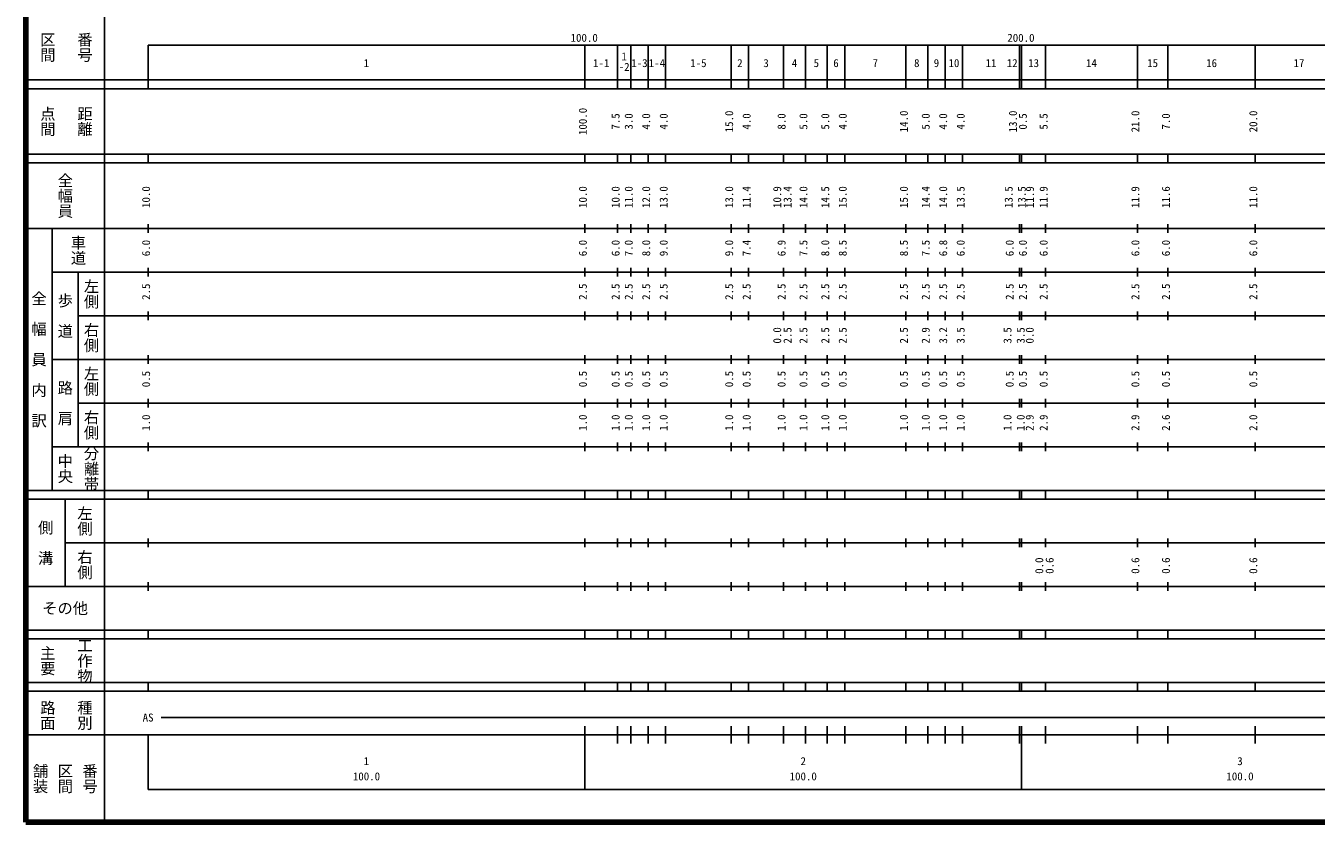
# Model space of a CAD drawing. Units: millimetres on the paper, enlarged 1000 times. Extents: x 40000 to 680000, y 20000 to 380000.
# Drawn here: x 40000 to 335448, y 20000 to 202409 of the extents above; entities that cross this region are included whole.
import ezdxf
from ezdxf.enums import TextEntityAlignment as Align

# ---------------------------------------------------------------- set-up
doc = ezdxf.new("R2010")
doc.units = ezdxf.units.MM
doc.header["$LTSCALE"] = 1000
doc.layers.add('M-TTL', color=2, linetype='Continuous', lineweight=140)
doc.layers.add('M-TTL-BAND', color=7, linetype='Continuous', lineweight=25)
doc.styles.add('@ＭＳ ゴシック', font='')
doc.styles.add('ＭＳ ゴシック', font='')
doc.styles.get('@ＭＳ ゴシック').set_extended_font_data('@MS Gothic')
doc.styles.get('ＭＳ ゴシック').set_extended_font_data('MS Gothic')

msp = doc.modelspace()

# ---------------------------------------------------------------- linework, layer by layer
at = {"layer": 'M-TTL'}
for p, q in [((40000, 380000), (40000, 20000)), ((40000, 20000), (680000, 20000))]:
    msp.add_line(p, q, dxfattribs=at)
at = {"layer": 'M-TTL-BAND'}
for p, q in [((58000, 370000), (58000, 20000)), ((68000, 198000), (579000, 198000)), ((68000, 198000), (68000, 188000)), ((168000, 188000), (168000, 198000)), ((175500, 188000), (175500, 198000)), ((178500, 188000), (178500, 198000)), ((182500, 188000), (182500, 198000)), ((186500, 188000), (186500, 198000)), ((201500, 188000), (201500, 198000)), ((205500, 188000), (205500, 198000)), ((213500, 188000), (213500, 198000)), ((218500, 188000), (218500, 198000)), ((223500, 188000), (223500, 198000)), ((227500, 188000), (227500, 198000)), ((241500, 188000), (241500, 198000)), ((246500, 188000), (246500, 198000)), ((250500, 188000), (250500, 198000)), ((254500, 188000), (254500, 198000)), ((267500, 188000), (267500, 198000)), ((268000, 188000), (268000, 198000)), ((273500, 188000), (273500, 198000)), ((294500, 188000), (294500, 198000)), ((301500, 188000), (301500, 198000)), ((321500, 188000), (321500, 198000)), ((40000, 190000), (579000, 190000)), ((40000, 188000), (579000, 188000)), ((40000, 173000), (579000, 173000)), ((68000, 171000), (68000, 173000)), ((168000, 171000), (168000, 173000)), ((175500, 171000), (175500, 173000)), ((178500, 171000), (178500, 173000)), ((182500, 171000), (182500, 173000)), ((186500, 171000), (186500, 173000)), ((201500, 171000), (201500, 173000)), ((205500, 171000), (205500, 173000)), ((213500, 171000), (213500, 173000)), ((218500, 171000), (218500, 173000)), ((223500, 171000), (223500, 173000)), ((227500, 171000), (227500, 173000)), ((241500, 171000), (241500, 173000)), ((246500, 171000), (246500, 173000)), ((250500, 171000), (250500, 173000)), ((254500, 171000), (254500, 173000)), ((267500, 171000), (267500, 173000)), ((268000, 171000), (268000, 173000)), ((273500, 171000), (273500, 173000)), ((294500, 171000), (294500, 173000)), ((301500, 171000), (301500, 173000)), ((321500, 171000), (321500, 173000)), ((40000, 171000), (579000, 171000)), ((68000, 155000), (68000, 157000)), ((168000, 155000), (168000, 157000)), ((175500, 155000), (175500, 157000)), ((178500, 155000), (178500, 157000)), ((182500, 155000), (182500, 157000)), ((186500, 155000), (186500, 157000)), ((201500, 155000), (201500, 157000)), ((205500, 155000), (205500, 157000)), ((213500, 155000), (213500, 157000)), ((218500, 155000), (218500, 157000)), ((223500, 155000), (223500, 157000)), ((227500, 155000), (227500, 157000)), ((241500, 155000), (241500, 157000)), ((246500, 155000), (246500, 157000)), ((250500, 155000), (250500, 157000)), ((254500, 155000), (254500, 157000)), ((267500, 155000), (267500, 157000)), ((268000, 155000), (268000, 157000)), ((273500, 155000), (273500, 157000)), ((294500, 155000), (294500, 157000)), ((301500, 155000), (301500, 157000)), ((321500, 155000), (321500, 157000)), ((40000, 156000), (579000, 156000)), ((46000, 96000), (46000, 156000)), ((46000, 146000), (579000, 146000)), ((52000, 146000), (52000, 106000)), ((68000, 145000), (68000, 147000)), ((168000, 145000), (168000, 147000)), ((175500, 145000), (175500, 147000)), ((178500, 145000), (178500, 147000)), ((182500, 145000), (182500, 147000)), ((186500, 145000), (186500, 147000)), ((201500, 145000), (201500, 147000)), ((205500, 145000), (205500, 147000)), ((213500, 145000), (213500, 147000)), ((218500, 145000), (218500, 147000)), ((223500, 145000), (223500, 147000)), ((227500, 145000), (227500, 147000)), ((241500, 145000), (241500, 147000)), ((246500, 145000), (246500, 147000)), ((250500, 145000), (250500, 147000)), ((254500, 145000), (254500, 147000)), ((267500, 145000), (267500, 147000)), ((268000, 145000), (268000, 147000)), ((273500, 145000), (273500, 147000)), ((294500, 145000), (294500, 147000)), ((301500, 145000), (301500, 147000)), ((321500, 145000), (321500, 147000)), ((52000, 136000), (579000, 136000)), ((68000, 135000), (68000, 137000)), ((168000, 135000), (168000, 137000)), ((175500, 135000), (175500, 137000)), ((178500, 135000), (178500, 137000)), ((182500, 135000), (182500, 137000)), ((186500, 135000), (186500, 137000)), ((201500, 135000), (201500, 137000)), ((205500, 135000), (205500, 137000)), ((213500, 135000), (213500, 137000)), ((218500, 135000), (218500, 137000)), ((223500, 135000), (223500, 137000)), ((227500, 135000), (227500, 137000)), ((241500, 135000), (241500, 137000)), ((246500, 135000), (246500, 137000)), ((250500, 135000), (250500, 137000)), ((254500, 135000), (254500, 137000)), ((267500, 135000), (267500, 137000)), ((268000, 135000), (268000, 137000)), ((273500, 135000), (273500, 137000)), ((294500, 135000), (294500, 137000)), ((301500, 135000), (301500, 137000)), ((321500, 135000), (321500, 137000)), ((46000, 126000), (579000, 126000)), ((68000, 125000), (68000, 127000)), ((168000, 125000), (168000, 127000)), ((175500, 125000), (175500, 127000)), ((178500, 125000), (178500, 127000)), ((182500, 125000), (182500, 127000)), ((186500, 125000), (186500, 127000)), ((201500, 125000), (201500, 127000)), ((205500, 125000), (205500, 127000)), ((213500, 125000), (213500, 127000)), ((218500, 125000), (218500, 127000)), ((223500, 125000), (223500, 127000)), ((227500, 125000), (227500, 127000)), ((241500, 125000), (241500, 127000)), ((246500, 125000), (246500, 127000)), ((250500, 125000), (250500, 127000)), ((254500, 125000), (254500, 127000)), ((267500, 125000), (267500, 127000)), ((268000, 125000), (268000, 127000)), ((273500, 125000), (273500, 127000)), ((294500, 125000), (294500, 127000)), ((301500, 125000), (301500, 127000)), ((321500, 125000), (321500, 127000)), ((52000, 116000), (579000, 116000)), ((68000, 115000), (68000, 117000)), ((168000, 115000), (168000, 117000)), ((175500, 115000), (175500, 117000)), ((178500, 115000), (178500, 117000)), ((182500, 115000), (182500, 117000)), ((186500, 115000), (186500, 117000)), ((201500, 115000), (201500, 117000)), ((205500, 115000), (205500, 117000)), ((213500, 115000), (213500, 117000)), ((218500, 115000), (218500, 117000)), ((223500, 115000), (223500, 117000)), ((227500, 115000), (227500, 117000)), ((241500, 115000), (241500, 117000)), ((246500, 115000), (246500, 117000)), ((250500, 115000), (250500, 117000)), ((254500, 115000), (254500, 117000)), ((267500, 115000), (267500, 117000)), ((268000, 115000), (268000, 117000)), ((273500, 115000), (273500, 117000)), ((294500, 115000), (294500, 117000)), ((301500, 115000), (301500, 117000)), ((321500, 115000), (321500, 117000)), ((68000, 105000), (68000, 107000)), ((168000, 105000), (168000, 107000)), ((175500, 105000), (175500, 107000)), ((178500, 105000), (178500, 107000)), ((182500, 105000), (182500, 107000)), ((186500, 105000), (186500, 107000)), ((201500, 105000), (201500, 107000)), ((205500, 105000), (205500, 107000)), ((213500, 105000), (213500, 107000)), ((218500, 105000), (218500, 107000)), ((223500, 105000), (223500, 107000)), ((227500, 105000), (227500, 107000)), ((241500, 105000), (241500, 107000)), ((246500, 105000), (246500, 107000)), ((250500, 105000), (250500, 107000)), ((254500, 105000), (254500, 107000)), ((267500, 105000), (267500, 107000)), ((268000, 105000), (268000, 107000)), ((273500, 105000), (273500, 107000)), ((294500, 105000), (294500, 107000)), ((301500, 105000), (301500, 107000)), ((321500, 105000), (321500, 107000)), ((46000, 106000), (579000, 106000)), ((40000, 96000), (579000, 96000)), ((68000, 94000), (68000, 96000)), ((168000, 94000), (168000, 96000)), ((175500, 94000), (175500, 96000)), ((178500, 94000), (178500, 96000)), ((182500, 94000), (182500, 96000)), ((186500, 94000), (186500, 96000)), ((201500, 94000), (201500, 96000)), ((205500, 94000), (205500, 96000)), ((213500, 94000), (213500, 96000)), ((218500, 94000), (218500, 96000)), ((223500, 94000), (223500, 96000)), ((227500, 94000), (227500, 96000)), ((241500, 94000), (241500, 96000)), ((246500, 94000), (246500, 96000)), ((250500, 94000), (250500, 96000)), ((254500, 94000), (254500, 96000)), ((267500, 94000), (267500, 96000)), ((268000, 94000), (268000, 96000)), ((273500, 94000), (273500, 96000)), ((294500, 94000), (294500, 96000)), ((301500, 94000), (301500, 96000)), ((321500, 94000), (321500, 96000)), ((40000, 94000), (579000, 94000)), ((49000, 94000), (49000, 74000)), ((49000, 84000), (579000, 84000)), ((68000, 83000), (68000, 85000)), ((168000, 83000), (168000, 85000)), ((175500, 83000), (175500, 85000)), ((178500, 83000), (178500, 85000)), ((182500, 83000), (182500, 85000)), ((186500, 83000), (186500, 85000)), ((201500, 83000), (201500, 85000)), ((205500, 83000), (205500, 85000)), ((213500, 83000), (213500, 85000)), ((218500, 83000), (218500, 85000)), ((223500, 83000), (223500, 85000)), ((227500, 83000), (227500, 85000)), ((241500, 83000), (241500, 85000)), ((246500, 83000), (246500, 85000)), ((250500, 83000), (250500, 85000)), ((254500, 83000), (254500, 85000)), ((267500, 83000), (267500, 85000)), ((268000, 83000), (268000, 85000)), ((273500, 83000), (273500, 85000)), ((294500, 83000), (294500, 85000)), ((301500, 83000), (301500, 85000)), ((321500, 83000), (321500, 85000)), ((40000, 74000), (579000, 74000)), ((68000, 73000), (68000, 75000)), ((168000, 73000), (168000, 75000)), ((175500, 73000), (175500, 75000)), ((178500, 73000), (178500, 75000)), ((182500, 73000), (182500, 75000)), ((186500, 73000), (186500, 75000)), ((201500, 73000), (201500, 75000)), ((205500, 73000), (205500, 75000)), ((213500, 73000), (213500, 75000)), ((218500, 73000), (218500, 75000)), ((223500, 73000), (223500, 75000)), ((227500, 73000), (227500, 75000)), ((241500, 73000), (241500, 75000)), ((246500, 73000), (246500, 75000)), ((250500, 73000), (250500, 75000)), ((254500, 73000), (254500, 75000)), ((267500, 73000), (267500, 75000)), ((268000, 73000), (268000, 75000)), ((273500, 73000), (273500, 75000)), ((294500, 73000), (294500, 75000)), ((301500, 73000), (301500, 75000)), ((321500, 73000), (321500, 75000)), ((40000, 64000), (579000, 64000)), ((68000, 62000), (68000, 64000)), ((168000, 62000), (168000, 64000)), ((175500, 62000), (175500, 64000)), ((178500, 62000), (178500, 64000)), ((182500, 62000), (182500, 64000)), ((186500, 62000), (186500, 64000)), ((201500, 62000), (201500, 64000)), ((205500, 62000), (205500, 64000)), ((213500, 62000), (213500, 64000)), ((218500, 62000), (218500, 64000)), ((223500, 62000), (223500, 64000)), ((227500, 62000), (227500, 64000)), ((241500, 62000), (241500, 64000)), ((246500, 62000), (246500, 64000)), ((250500, 62000), (250500, 64000)), ((254500, 62000), (254500, 64000)), ((267500, 62000), (267500, 64000)), ((268000, 62000), (268000, 64000)), ((273500, 62000), (273500, 64000)), ((294500, 62000), (294500, 64000)), ((301500, 62000), (301500, 64000)), ((321500, 62000), (321500, 64000)), ((40000, 62000), (579000, 62000)), ((40000, 52000), (579000, 52000)), ((68000, 50000), (68000, 52000)), ((168000, 50000), (168000, 52000)), ((175500, 50000), (175500, 52000)), ((178500, 50000), (178500, 52000)), ((182500, 50000), (182500, 52000)), ((186500, 50000), (186500, 52000)), ((201500, 50000), (201500, 52000)), ((205500, 50000), (205500, 52000)), ((213500, 50000), (213500, 52000)), ((218500, 50000), (218500, 52000)), ((223500, 50000), (223500, 52000)), ((227500, 50000), (227500, 52000)), ((241500, 50000), (241500, 52000)), ((246500, 50000), (246500, 52000)), ((250500, 50000), (250500, 52000)), ((254500, 50000), (254500, 52000)), ((267500, 50000), (267500, 52000)), ((268000, 50000), (268000, 52000)), ((273500, 50000), (273500, 52000)), ((294500, 50000), (294500, 52000)), ((301500, 50000), (301500, 52000)), ((321500, 50000), (321500, 52000)), ((40000, 50000), (579000, 50000)), ((71000, 44000), (561000, 44000)), ((168000, 27500), (168000, 42000)), ((175500, 38000), (175500, 42000)), ((178500, 38000), (178500, 42000)), ((182500, 38000), (182500, 42000)), ((186500, 38000), (186500, 42000)), ((201500, 38000), (201500, 42000)), ((205500, 38000), (205500, 42000)), ((213500, 38000), (213500, 42000)), ((218500, 38000), (218500, 42000)), ((223500, 38000), (223500, 42000)), ((227500, 38000), (227500, 42000)), ((241500, 38000), (241500, 42000)), ((246500, 38000), (246500, 42000)), ((250500, 38000), (250500, 42000)), ((254500, 38000), (254500, 42000)), ((267500, 38000), (267500, 42000)), ((268000, 27500), (268000, 42000)), ((273500, 38000), (273500, 42000)), ((294500, 38000), (294500, 42000)), ((301500, 38000), (301500, 42000)), ((321500, 38000), (321500, 42000)), ((40000, 40000), (579000, 40000)), ((68000, 40000), (68000, 27500)), ((68000, 27500), (579000, 27500))]:
    msp.add_line(p, q, dxfattribs=at)

# ---------------------------------------------------------------- texts
at = {"layer": 'M-TTL-BAND', "style": '@ＭＳ ゴシック'}
for s, p in [('区間', (45000, 197500)), ('番号', (53500, 197500)), ('点間', (45000, 180500)), ('距離', (53500, 180500)), ('全幅員', (49000, 163500)), ('車道', (52000, 151000)), ('左側', (55000, 141000)), ('全\u3000幅\u3000員\u3000内\u3000訳', (43000, 126000)), ('歩\u3000道', (49000, 136000)), ('右側', (55000, 131000)), ('左側', (55000, 121000)), ('路\u3000肩', (49000, 116000)), ('右側', (55000, 111000)), ('中央', (49000, 101000)), ('分離帯', (55000, 101000)), ('左側', (53500, 89000)), ('側\u3000溝', (44500, 84000)), ('右側', (53500, 79000)), ('主要', (45000, 57000)), ('工作物', (53500, 57000)), ('路面', (45000, 44500)), ('種別', (53500, 44500)), ('舗装', (43333, 30000)), ('区間', (49000, 30000)), ('番号', (54667, 30000))]:
    msp.add_text(s, height=2566, rotation=270, dxfattribs=at).set_placement(p, align=Align.MIDDLE_CENTER)
at = {"layer": 'M-TTL-BAND', "style": 'ＭＳ ゴシック'}
for s, p in [('100.0', (167844, 198195)), ('200.0', (267844, 198195)), ('1', (177000, 193936)), ('1', (118000, 192405)), ('1-1', (171750, 192405)), ('-2', (177000, 191544)), ('1-3', (180500, 192405)), ('1-4', (184500, 192405)), ('1-5', (194000, 192405)), ('2', (203500, 192405)), ('3', (209500, 192405)), ('4', (216000, 192405)), ('5', (221000, 192405)), ('6', (225500, 192405)), ('7', (234500, 192405)), ('8', (244000, 192405)), ('9', (248500, 192405)), ('10', (252500, 192405)), ('11', (261000, 192405)), ('12', (265852, 192405)), ('13', (270750, 192405)), ('14', (284000, 192405)), ('15', (298000, 192405)), ('16', (311500, 192405)), ('17', (331500, 192405)), ('AS', (68000, 42500)), ('1', (118000, 32523)), ('2', (218000, 32523)), ('3', (318000, 32523)), ('100.0', (118000, 29033)), ('100.0', (218000, 29033)), ('100.0', (318000, 29033))]:
    msp.add_text(s, height=1833, dxfattribs=at).set_placement(p, align=Align.BOTTOM_CENTER)
for s, p in [('100.0', (169000, 180500)), ('7.5', (176500, 180500)), ('3.0', (179500, 180500)), ('4.0', (183500, 180500)), ('4.0', (187500, 180500)), ('15.0', (202500, 180500)), ('4.0', (206500, 180500)), ('8.0', (214500, 180500)), ('5.0', (219500, 180500)), ('5.0', (224500, 180500)), ('4.0', (228500, 180500)), ('14.0', (242500, 180500)), ('5.0', (247500, 180500)), ('4.0', (251500, 180500)), ('4.0', (255500, 180500)), ('13.0', (267472, 180500)), ('0.5', (269747, 180500)), ('5.5', (274500, 180500)), ('21.0', (295500, 180500)), ('7.0', (302500, 180500)), ('20.0', (322500, 180500)), ('10.0', (69000, 163174)), ('10.0', (169000, 163174)), ('10.0', (176500, 163174)), ('11.0', (179500, 163174)), ('12.0', (183500, 163174)), ('13.0', (187500, 163174)), ('13.0', (202500, 163174)), ('11.4', (206500, 163174)), ('10.9', (213500, 163174)), ('13.4', (215870, 163174)), ('14.0', (219500, 163174)), ('14.5', (224500, 163174)), ('15.0', (228500, 163174)), ('15.0', (242500, 163174)), ('14.4', (247500, 163174)), ('14.0', (251500, 163174)), ('13.5', (255500, 163174)), ('13.5', (266500, 163174)), ('13.5', (269500, 163174)), ('11.9', (271370, 163174)), ('11.9', (274500, 163174)), ('11.9', (295500, 163174)), ('11.6', (302500, 163174)), ('11.0', (322500, 163174)), ('6.0', (69000, 151500)), ('6.0', (169000, 151500)), ('6.0', (176500, 151500)), ('7.0', (179500, 151500)), ('8.0', (183500, 151500)), ('9.0', (187500, 151500)), ('9.0', (202500, 151500)), ('7.4', (206500, 151500)), ('6.9', (214500, 151500)), ('7.5', (219500, 151500)), ('8.0', (224500, 151500)), ('8.5', (228500, 151500)), ('8.5', (242500, 151500)), ('7.5', (247500, 151500)), ('6.8', (251500, 151500)), ('6.0', (255500, 151500)), ('6.0', (266725, 151500)), ('6.0', (269747, 151500)), ('6.0', (274500, 151500)), ('6.0', (295500, 151500)), ('6.0', (302500, 151500)), ('6.0', (322500, 151500)), ('2.5', (69000, 141500)), ('2.5', (169000, 141500)), ('2.5', (176500, 141500)), ('2.5', (179500, 141500)), ('2.5', (183500, 141500)), ('2.5', (187500, 141500)), ('2.5', (202500, 141500)), ('2.5', (206500, 141500)), ('2.5', (214500, 141500)), ('2.5', (219500, 141500)), ('2.5', (224500, 141500)), ('2.5', (228500, 141500)), ('2.5', (242500, 141500)), ('2.5', (247500, 141500)), ('2.5', (251500, 141500)), ('2.5', (255500, 141500)), ('2.5', (266725, 141500)), ('2.5', (269747, 141500)), ('2.5', (274500, 141500)), ('2.5', (295500, 141500)), ('2.5', (302500, 141500)), ('2.5', (322500, 141500)), ('0.0', (213500, 131500)), ('2.5', (215870, 131500)), ('2.5', (219500, 131500)), ('2.5', (224500, 131500)), ('2.5', (228500, 131500)), ('2.5', (242500, 131500)), ('2.9', (247500, 131500)), ('3.2', (251500, 131500)), ('3.5', (255500, 131500)), ('3.5', (266225, 131500)), ('3.5', (269247, 131500)), ('0.0', (271317, 131500)), ('0.5', (69000, 121500)), ('0.5', (169000, 121500)), ('0.5', (176500, 121500)), ('0.5', (179500, 121500)), ('0.5', (183500, 121500)), ('0.5', (187500, 121500)), ('0.5', (202500, 121500)), ('0.5', (206500, 121500)), ('0.5', (214500, 121500)), ('0.5', (219500, 121500)), ('0.5', (224500, 121500)), ('0.5', (228500, 121500)), ('0.5', (242500, 121500)), ('0.5', (247500, 121500)), ('0.5', (251500, 121500)), ('0.5', (255500, 121500)), ('0.5', (266725, 121500)), ('0.5', (269747, 121500)), ('0.5', (274500, 121500)), ('0.5', (295500, 121500)), ('0.5', (302500, 121500)), ('0.5', (322500, 121500)), ('1.0', (69000, 111500)), ('1.0', (169000, 111500)), ('1.0', (176500, 111500)), ('1.0', (179500, 111500)), ('1.0', (183500, 111500)), ('1.0', (187500, 111500)), ('1.0', (202500, 111500)), ('1.0', (206500, 111500)), ('1.0', (214500, 111500)), ('1.0', (219500, 111500)), ('1.0', (224500, 111500)), ('1.0', (228500, 111500)), ('1.0', (242500, 111500)), ('1.0', (247500, 111500)), ('1.0', (251500, 111500)), ('1.0', (255500, 111500)), ('1.0', (266225, 111500)), ('1.0', (269247, 111500)), ('2.9', (271317, 111500)), ('2.9', (274500, 111500)), ('2.9', (295500, 111500)), ('2.6', (302500, 111500)), ('2.0', (322500, 111500)), ('0.0', (273500, 78764)), ('0.6', (275870, 78764)), ('0.6', (295500, 78764)), ('0.6', (302500, 78764)), ('0.6', (322500, 78764))]:
    msp.add_text(s, height=1833, rotation=90, dxfattribs=at).set_placement(p, align=Align.BOTTOM_CENTER)
msp.add_text('その他', height=2566, dxfattribs=at).set_placement((49000, 69000), align=Align.MIDDLE_CENTER)

doc.saveas('drawing.dxf')
